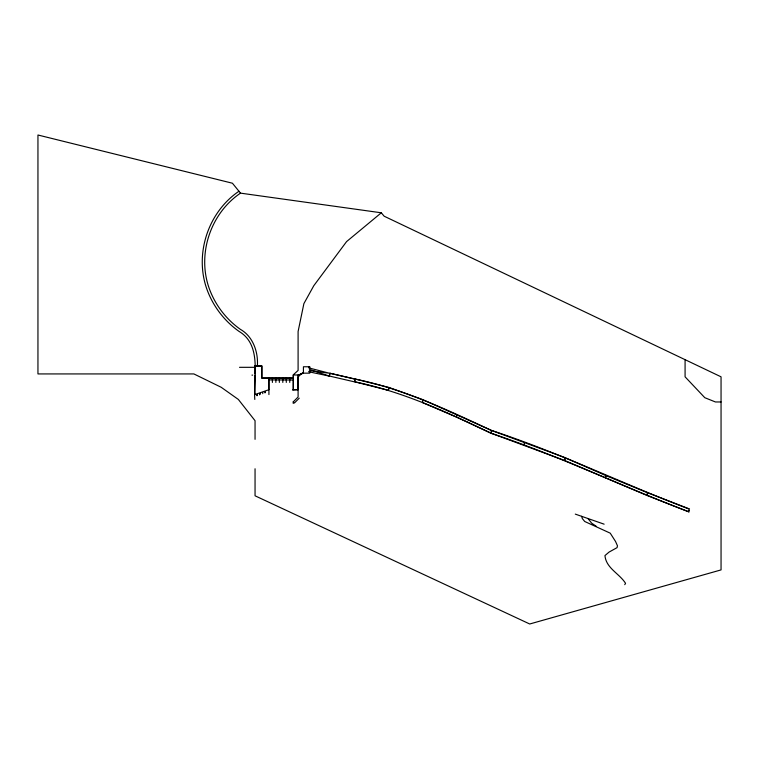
<?xml version="1.0" encoding="UTF-8"?>
<svg xmlns="http://www.w3.org/2000/svg" width="759" height="759" viewBox="0 0 759 759"><rect width="100%" height="100%" fill="white"/><g stroke="black" fill="none" stroke-linecap="round" stroke-linejoin="round"><path stroke-width="1.14" d="M329.453 374.68L329.871 374.68M354.567 380.411L354.984 380.411M388.485 388.883L388.902 388.883M422.365 401.094L422.782 401.094M456.51 415.647L456.927 415.647M491.101 431.729L491.519 431.729M524.071 443.854L524.488 443.854M564.724 459.062L565.142 459.062M605.397 476.339L605.815 476.339M647 494.014L647.418 494.014M688.764 510.418L689.181 510.418M298.856 375.572L298.999 374.889L303.363 372.783C297.737 375.041 298.695 376.066 298.999 376.265L298.856 375.572L303.363 372.783L298.885 375.515M624.742 584.667L625.568 583.329C619.306 573.443 606.08 568.225 604.951 555.588L609.06 552.087L617.058 547.647L617.465 545.787L615.549 541.49L610.236 533.169L584.705 521.48L582.305 518.539L581.631 516.319M293.23 403.446L293.23 401.872L298.097 397.004L298.097 376.825M299.245 398.162L294.388 403.02L293.23 401.872M255.052 468.768L255.052 495.798L529.716 623.993L721.05 569.905L721.05 376.825L384.149 216.201L381.312 212.795L346.569 241.609L313.79 285.716L303.885 303.628L298.097 331.512L298.097 370.449L293.23 374.88L293.23 378.153L261.77 378.153L261.77 365.999L254.92 365.999L254.92 373.751M238.962 191.24C208.364 211.989 194.57 253.278 206.552 288.249C212.567 305.573 223.99 320.753 238.962 331.341C262.424 345.222 253.098 377.27 254.815 399.443M381.312 212.795L240.508 193.137C210.708 213.27 197.207 253.44 208.877 287.471C214.731 304.331 225.859 319.084 240.432 329.387C252.994 336.389 258.383 352.129 257.377 365.895M292.462 390.079L298.097 389.718M254.815 394.576L268.923 389.718M262.737 392.422L262.756 393.665M265.384 391.502L264.957 392.906L265.394 391.54M259.663 394.727L260.09 393.333L259.654 394.699M354.908 380.762L354.908 380.069M388.836 389.225L388.836 388.532M689.115 510.76L689.115 510.067M254.815 365.895L261.874 365.895L261.874 378.048L293.335 378.048M239.512 367.318L254.815 367.318M309.824 373.162L303.429 373.162L303.429 366.768L309.824 366.768L309.824 368.049M298.097 374.984L293.335 374.984L293.335 389.614L297.993 389.614L297.993 374.984M252.624 375.136L251.941 375.136M721.05 401.966L715.443 401.966L704.807 397.707L685.083 376.825L685.083 359.681M309.387 370.61L329.453 373.238L309.387 368.049M422.621 401.426L422.716 400.743M456.766 415.989L456.861 415.296M309.387 371.891L329.453 376.132M354.567 378.959L329.795 373.219L354.567 378.988M329.795 376.132L354.567 381.881M354.984 378.959L388.912 387.422L422.782 399.632L491.101 430.277L564.971 457.601L605.568 475.476M354.908 379.035C402.792 388.665 447.127 409.765 491.101 430.277M388.485 390.335L354.918 381.872C402.744 391.653 447.317 412.298 491.101 433.247L456.51 417.108L422.716 402.668M309.387 369.329L329.359 376.132M575.294 514.109L604.136 524.175M491.452 433.408C558.833 455.789 622.797 486.775 689.115 511.87M491.452 430.438C558.89 452.468 622.655 483.644 688.821 508.957M491.452 433.351L564.724 460.523L605.397 477.8M689.495 508.957L647.351 492.667L605.739 475.551M688.764 511.87L647 495.466L605.739 477.942M596.375 526.385L591.697 523.188L587.969 518.53M240.508 193.137L232.425 183.223L37.95 135.007L37.95 373.931L193.877 373.931L221.163 387.261L238.345 399.443L255.052 420.704L255.052 439.338M647.351 493.663L647.351 494.365M605.739 475.988L605.739 476.69M565.076 458.711L565.076 459.413M524.422 443.503L524.422 444.205M491.452 431.378L491.452 432.08M329.795 374.329L329.795 375.022M308.951 366.768L308.951 368.049M293.23 389.718L293.23 379.993L268.828 379.889L268.828 389.642M289.758 378.048L289.758 382.422M286.285 378.048L286.285 382.422M282.813 378.048L282.813 382.422M279.34 378.048L279.34 382.422M275.868 378.048L275.868 382.422M272.396 378.048L272.396 382.422M268.923 378.153L268.923 394.576M254.92 375.212L254.92 394.433M308.96 371.777L309.814 371.995L308.96 371.777M257.462 394.272L257.016 395.638L257.462 394.272"/></g></svg>
